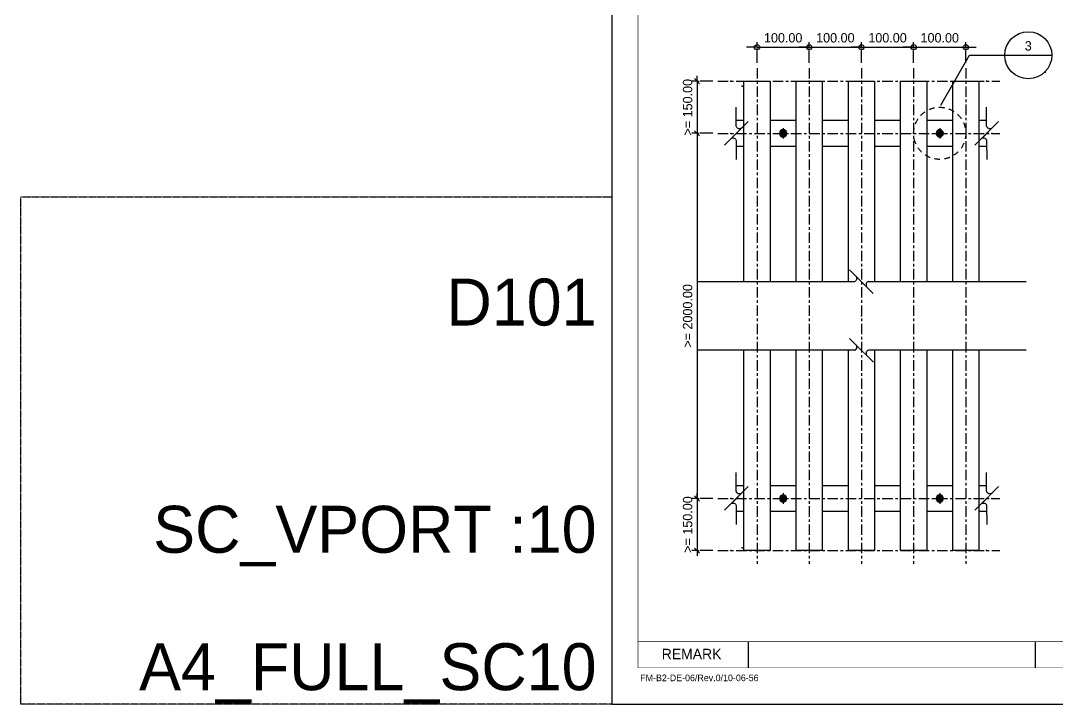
# Model space of a CAD drawing. Header units: millimetres. Extents: x -244126 to 368105, y -173968 to 259060.
# Drawn here: x 1182 to 3168, y 30929 to 32239 of the extents above; entities that cross this region are included whole.
import ezdxf
from ezdxf.enums import TextEntityAlignment as Align

# ---------------------------------------------------------------- set-up
doc = ezdxf.new("R2010")
doc.units = ezdxf.units.MM
doc.header["$MEASUREMENT"] = 0
for name, pattern in [('005_GG_TA_LINE', [13.75, 5, -1.25, 1.25, -1.25, 5]), ('ACAD_ISO04W100', [30, 24, -3, 0, -3]), ('CENTER', [2, 1.25, -0.25, 0.25, -0.25]), ('HIDDEN', [9.525, 6.35, -3.175]), ('TA_G_001.00_GG_TA_L_INE', [2.95, 1.1, -0.25, 0.25, -0.25, 1.1]), ('TA_GL_020.00000', [55, 20, -5, 5, -5, 20]), ('TA_HL_003.00000', [19.5, 10.65, -8.85]), ('TA_HL_005.00000', [32.5, 17.75, -14.75])]:
    doc.linetypes.add(name, pattern=pattern)
for name, color, linetype in [('000 - GRID', 8, 'CENTER'), ('000 - H A T C H', 8, 'Continuous'), ('000 - L I N E 0.1', 1, 'Continuous'), ('000 - SYMBOL CON', 1, 'Continuous'), ('000 - T E X T', 4, 'Continuous'), ('000 - TITLEBLOCK', 4, 'Continuous'), ('000 - WIPEOUT', 250, 'Continuous'), ('001 - ASCESSORIES', 1, 'Continuous'), ('002 - STRUCTURAL STEEL', 4, 'Continuous')]:
    doc.layers.add(name, color=color, linetype=linetype)
doc.styles.add('BROWALLIA', font='BrowalliaUPC.ttf')
doc.styles.add('century gothic111111', font='CordiaUPC.ttf')
doc.styles.add('Cetury Gothic', font='GOTHIC.TTF')
doc.styles.add('CORDIA', font='cordia.shx')
doc.styles.add('TA', font='Cordia New.ttf', dxfattribs={"height": 4.5})
doc.dimstyles.new('DIM C-C', dxfattribs={"dimtxt": 0.18, "dimasz": 0.1, "dimexe": 0.1, "dimexo": 0.1, "dimgap": 0.09, "dimtad": 1, "dimtoh": 1, "dimzin": 0, "dimdsep": 46, "dimtxsty": 'CORDIA', "dimblk": 'ORIGIN', "dimcen": 0.1, "dimdle": 0.1, "dimclrd": 40, "dimclre": 140, "dimclrt": 3, "dimadec": 0, "dimazin": 0, "dimtfac": 1, "dimtix": 1, "dimtmove": 2, "dimatfit": 3, "dimfxl": 1, "dimtolj": 1, "dimtzin": 0, "dimarcsym": 0})
doc.dimstyles.new('DIM E-E', dxfattribs={"dimscale": 2, "dimtxt": 0.18, "dimasz": 0.1, "dimexe": 0.1, "dimexo": 0.1, "dimgap": 0.09, "dimtad": 1, "dimtoh": 1, "dimzin": 0, "dimdsep": 46, "dimtxsty": 'CORDIA', "dimblk": 'OBLIQUE', "dimcen": 0.1, "dimdle": 0.1, "dimclrd": 40, "dimclre": 140, "dimclrt": 3, "dimadec": 0, "dimazin": 0, "dimtfac": 1, "dimtix": 1, "dimtmove": 2, "dimatfit": 3, "dimfxl": 1, "dimtolj": 1, "dimtzin": 0, "dimarcsym": 0})

# ---------------------------------------------------------------- blocks, each defined once
blk = doc.blocks.new('*U818')
at = {"color": 0}
blk.add_wipeout([(-450, 50), (450, 50), (450, 0), (-450, 0)], dxfattribs=at).dxf.layer = '000 - WIPEOUT'
at = {"layer": '002 - STRUCTURAL STEEL', "color": 0, "linetype": 'ByBlock'}
blk.add_lwpolyline([(-450, 50), (450, 50), (450, 0), (-450, 0)], close=True, dxfattribs=at)
blk = doc.blocks.new('*U819')
at = {"color": 0}
blk.add_wipeout([(0, -25), (500, -25), (500, 25), (0, 25)], dxfattribs=at).dxf.layer = '000 - WIPEOUT'
at = {"layer": '001 - ASCESSORIES', "color": 0}
blk.add_lwpolyline([(0, -25), (500, -25), (500, 25), (0, 25)], close=True, dxfattribs=at)
blk = doc.blocks.new('*U820')
at = {"color": 0}
blk.add_wipeout([(0, -25), (500, -25), (500, 25), (0, 25)], dxfattribs=at).dxf.layer = '000 - WIPEOUT'
at = {"layer": '001 - ASCESSORIES', "color": 0}
blk.add_lwpolyline([(0, -25), (500, -25), (500, 25), (0, 25)], close=True, dxfattribs=at)
blk = doc.blocks.new('*U822')
at = {"color": 3}
blk.add_point((0, -900), dxfattribs=at)
at = {"layer": '000 - GRID', "color": 0, "linetype": 'ByBlock'}
blk.add_line((0, 25), (0, -925), dxfattribs=at)
at = {"layer": '000 - GRID', "color": 0}
blk.add_point((0, 0), dxfattribs=at)
at = {"style": 'TA', "flags": 1}
blk.add_attdef('LOCATION', (6, 6), '', height=4.5, dxfattribs=at)
blk = doc.blocks.new('A$Cfd196da9')
at = {"color": 0, "linetype": 'ByBlock', "const_width": 0.1}
blk.add_lwpolyline([(-143.5, -98), (96.5, -98), (96.5, 99), (-143.5, 99)], close=True, dxfattribs=at)
blk = doc.blocks.new('*U1673')
at = {"linetype": '005_GG_TA_LINE'}
for p in [(250, 1185), (250, 300)]:
    blk.add_point(p, dxfattribs=at)
at = {"layer": '000 - L I N E 0.1', "color": 21, "linetype": 'Continuous'}
blk.add_lwpolyline([(0, 71.2), (0, 0), (71.2, 0)], dxfattribs=at)
at = {"layer": '000 - T E X T', "color": 3}
for p, q in [((261.5, 120), (261.5, 70)), ((811.9, 70), (811.9, 120))]:
    blk.add_line(p, q, dxfattribs=at)
at = {"layer": '000 - T E X T', "color": 3, "const_width": 1}
blk.add_lwpolyline([(50, 120), (2450, 120)], dxfattribs=at)
at = {"layer": '000 - TITLEBLOCK', "color": 250}
blk.add_lwpolyline([(0, 0), (2970, 0), (2970, 2100), (0, 2100)], close=True, dxfattribs=at)
at = {"layer": '000 - T E X T', "color": 3, "xscale": 10, "yscale": 10, "zscale": 10}
blk.add_blockref('A$Cfd196da9', (1485, 1050), dxfattribs=at)
at = {"color": 4, "insert": (95.6, 106.4), "char_height": 20, "width": 1141.235, "attachment_point": 1, "style": 'BROWALLIA'}
blk.add_mtext('{\\fCentury Gothic|b0|i0|c0|p34;REMARK}', dxfattribs=at)
at = {"color": 4, "style": 'TA'}
blk.add_attdef('PAPER_SIZE', text='', height=12.5, dxfattribs=at).set_placement((2843, 49.9), align=Align.MIDDLE_RIGHT)
blk.add_attdef('SCALE_SIZE', text='', height=12.5, dxfattribs=at).set_placement((2867.6, 50.1), align=Align.MIDDLE_LEFT)
at = {"layer": '000 - H A T C H', "color": 4, "insert": (54.4, 57), "char_height": 12.714, "attachment_point": 1, "style": 'century gothic111111'}
blk.add_mtext('FM-B2-DE-06/Rev.0/10-06-56', dxfattribs=at)
at = {"layer": '000 - T E X T', "color": 250, "style": 'TA'}
for tag, height, p in [('SUPERLINK', 10, (86.3, 2078.8)), ('NAMEFILE', 10, (86.3, 2058.8)), ('SC', 200, (16.8, 1876.1))]:
    blk.add_attdef(tag, text='', height=height, dxfattribs=at).set_placement(p, align=Align.MIDDLE_LEFT)
at = {"layer": '000 - T E X T', "color": 4, "style": 'TA'}
for tag, height, p in [('NAME_JOB_1', 10, (2618.3, 1691.3)), ('NAME_JOB_2', 10, (2618.3, 1669.4)), ('NAME_PROJECT_1', 15, (2469, 1594.8)), ('NAME_PROJECT_2', 15, (2469, 1557.8)), ('NAME_PROJECT_3', 15, (2469, 1520.8)), ('CODE_VALUE_1', 9.5, (2605.7, 1445.6)), ('CODE_VALUE_2', 9.5, (2605.7, 1415.6)), ('PART_NAME_VALUE_1', 9.5, (2605.7, 1379.4)), ('PART_NAME_VALUE_2', 9.5, (2605.7, 1349.4)), ('PART_NAME_VALUE_3', 9.5, (2605.7, 1319.4)), ('MATTERIAL_VALUE_1', 18, (2609.8, 1284.5)), ('SPEC_VALUE', 18, (2609.8, 1243.4)), ('THICKNESS_VALUE', 18, (2609.8, 1202.6)), ('COATING_VALUE_1', 18, (2609.8, 1162.5)), ('COATING_VALUE_2', 18, (2609.8, 1122.4)), ('NAME_TITLE_1', 12, (2472.5, 388.1)), ('NAME_TITLE_2', 12, (2472.5, 354.8)), ('NAME_TITLE_3', 12, (2472.5, 321.5)), ('DRAWING_NO1', 12, (2473.1, 164.6)), ('DRAWING_NO2', 12, (2473.1, 124.6))]:
    blk.add_attdef(tag, text='', height=height, dxfattribs=at).set_placement(p, align=Align.MIDDLE_LEFT)
for tag, p in [('NAME_DAFT', (2767.1, 681.1)), ('NAME_CHECKED', (2767.1, 613)), ('NAME_DESIGNER', (2767.1, 546.1)), ('NAME_DESIGN_MGR', (2767.1, 475.6))]:
    blk.add_attdef(tag, text='', height=18, dxfattribs=at).set_placement(p, align=Align.MIDDLE_CENTER)
for tag, p, height in [('REV', (2767.6, 251.2), 18.8), ('NAME_REMARK', (276.4, 86.5), 20)]:
    blk.add_attdef(tag, p, '', height=height, dxfattribs=at)
at = {"layer": '000 - T E X T', "color": 4, "style": 'Cetury Gothic'}
for tag, p in [('SHEET_NO.', (2807.9, 170)), ('TOTAL_SHEET_NO.', (2804.8, 88.2))]:
    blk.add_attdef(tag, text='', height=18, dxfattribs=at).set_placement(p, align=Align.CENTER)
blk = doc.blocks.new('*U832')
at = {"color": 3}
blk.add_wipeout([(1.38, 1.01), (1.18, 0.93), (1.03, 0.8), (0.92, 0.62), (0.87, 0.42), (0.89, 0.22), (0.97, 0.03), (-0.97, 1.97), (-0.89, 1.79), (-0.87, 1.58), (-0.91, 1.38), (-1.02, 1.21), (-1.18, 1.08), (-1.37, 1.01), (-5, 1), (-5, -2.33), (5, -2.33), (5, 1.01)], dxfattribs=at).dxf.layer = '000 - WIPEOUT'
at = {"color": 250}
blk.add_lwpolyline([(5, 1.01), (5, 1.01)], dxfattribs=at)
at = {"color": 3}
blk.add_point((0, 0), dxfattribs=at)
at = {"layer": '000 - SYMBOL CON', "color": 0, "extrusion": (0, 0, -1)}
blk.add_line((2.27, -1.26), (-2.27, 3.27), dxfattribs=at)
at = {"layer": '000 - SYMBOL CON', "color": 0}
for p, q in [((-1.37, 1.01), (-5, 1)), ((1.38, 1.01), (5, 1.01))]:
    blk.add_line(p, q, dxfattribs=at)
at = {"layer": '000 - SYMBOL CON', "color": 0, "extrusion": (0, 0, -1)}
for centre, radius, start, end in [((1.5, 1.63), 0.634, 146.7272, 258.2728), ((-1.51, 0.38), 0.638, 326.68, 78.0794)]:
    blk.add_arc(centre, radius, start, end, dxfattribs=at)
blk = doc.blocks.new('_Origin')
at = {"color": 0, "linetype": 'ByBlock', "lineweight": -2}
blk.add_line((0, 0), (-1, 0), dxfattribs=at)
blk.add_circle((0, 0), 0.5, dxfattribs=at)
blk = doc.blocks.new('*D2198')
at = {"color": 140, "linetype": 'ACAD_ISO04W100', "lineweight": -2, "transparency": 16777216}
for p, q in [((2593, 32158.1), (2593, 32198.1)), ((2693, 32158.1), (2693, 32198.1))]:
    blk.add_line(p, q, dxfattribs=at)
at = {"color": 40, "lineweight": -2, "transparency": 16777216}
for p, q in [((2583, 32188.1), (2573, 32188.1)), ((2593, 32188.1), (2693, 32188.1)), ((2703, 32188.1), (2713, 32188.1))]:
    blk.add_line(p, q, dxfattribs=at)
at = {"layer": 'Defpoints', "color": 0, "transparency": 16777216}
for p in [(2693, 32188.1), (2593, 32148.1), (2693, 32148.1)]:
    blk.add_point(p, dxfattribs=at)
at = {"color": 40, "lineweight": -2, "transparency": 16777216, "xscale": 10, "yscale": 10, "zscale": 10}
blk.add_blockref('_Origin', (2593, 32188.1), dxfattribs=at)
at = {"color": 40, "lineweight": -2, "transparency": 16777216, "xscale": 10, "yscale": 10, "zscale": 10, "rotation": 180}
blk.add_blockref('_Origin', (2693, 32188.1), dxfattribs=at)
at = {"color": 3, "transparency": 16777216, "insert": (2643, 32206.1), "char_height": 18, "attachment_point": 5, "style": 'CORDIA'}
blk.add_mtext('\\A1;100.00', dxfattribs=at)
blk = doc.blocks.new('*D2199')
at = {"color": 140, "linetype": 'ACAD_ISO04W100', "lineweight": -2, "transparency": 16777216}
for p, q in [((2693, 32158.1), (2693, 32198.1)), ((2793, 32158.1), (2793, 32198.1))]:
    blk.add_line(p, q, dxfattribs=at)
at = {"color": 40, "lineweight": -2, "transparency": 16777216}
for p, q in [((2683, 32188.1), (2673, 32188.1)), ((2693, 32188.1), (2793, 32188.1)), ((2803, 32188.1), (2813, 32188.1))]:
    blk.add_line(p, q, dxfattribs=at)
at = {"layer": 'Defpoints', "color": 0, "transparency": 16777216}
for p in [(2793, 32188.1), (2693, 32148.1), (2793, 32148.1)]:
    blk.add_point(p, dxfattribs=at)
at = {"color": 40, "lineweight": -2, "transparency": 16777216, "xscale": 10, "yscale": 10, "zscale": 10}
blk.add_blockref('_Origin', (2693, 32188.1), dxfattribs=at)
at = {"color": 40, "lineweight": -2, "transparency": 16777216, "xscale": 10, "yscale": 10, "zscale": 10, "rotation": 180}
blk.add_blockref('_Origin', (2793, 32188.1), dxfattribs=at)
at = {"color": 3, "transparency": 16777216, "insert": (2743, 32206.1), "char_height": 18, "attachment_point": 5, "style": 'CORDIA'}
blk.add_mtext('\\A1;100.00', dxfattribs=at)
blk = doc.blocks.new('*D2200')
at = {"color": 140, "linetype": 'ACAD_ISO04W100', "lineweight": -2, "transparency": 16777216}
for p, q in [((2793, 32158.1), (2793, 32198.1)), ((2893, 32158.1), (2893, 32198.1))]:
    blk.add_line(p, q, dxfattribs=at)
at = {"color": 40, "lineweight": -2, "transparency": 16777216}
for p, q in [((2783, 32188.1), (2773, 32188.1)), ((2793, 32188.1), (2893, 32188.1)), ((2903, 32188.1), (2913, 32188.1))]:
    blk.add_line(p, q, dxfattribs=at)
at = {"layer": 'Defpoints', "color": 0, "transparency": 16777216}
for p in [(2893, 32188.1), (2793, 32148.1), (2893, 32148.1)]:
    blk.add_point(p, dxfattribs=at)
at = {"color": 40, "lineweight": -2, "transparency": 16777216, "xscale": 10, "yscale": 10, "zscale": 10}
blk.add_blockref('_Origin', (2793, 32188.1), dxfattribs=at)
at = {"color": 40, "lineweight": -2, "transparency": 16777216, "xscale": 10, "yscale": 10, "zscale": 10, "rotation": 180}
blk.add_blockref('_Origin', (2893, 32188.1), dxfattribs=at)
at = {"color": 3, "transparency": 16777216, "insert": (2843, 32206.1), "char_height": 18, "attachment_point": 5, "style": 'CORDIA'}
blk.add_mtext('\\A1;100.00', dxfattribs=at)
blk = doc.blocks.new('*D2201')
at = {"color": 140, "linetype": 'ACAD_ISO04W100', "lineweight": -2, "transparency": 16777216}
for p, q in [((2893, 32158.1), (2893, 32198.1)), ((2993, 32158.1), (2993, 32198.1))]:
    blk.add_line(p, q, dxfattribs=at)
at = {"color": 40, "lineweight": -2, "transparency": 16777216}
for p, q in [((2883, 32188.1), (2873, 32188.1)), ((2893, 32188.1), (2993, 32188.1)), ((3003, 32188.1), (3013, 32188.1))]:
    blk.add_line(p, q, dxfattribs=at)
at = {"layer": 'Defpoints', "color": 0, "transparency": 16777216}
for p in [(2993, 32188.1), (2893, 32148.1), (2993, 32148.1)]:
    blk.add_point(p, dxfattribs=at)
at = {"color": 40, "lineweight": -2, "transparency": 16777216, "xscale": 10, "yscale": 10, "zscale": 10}
blk.add_blockref('_Origin', (2893, 32188.1), dxfattribs=at)
at = {"color": 40, "lineweight": -2, "transparency": 16777216, "xscale": 10, "yscale": 10, "zscale": 10, "rotation": 180}
blk.add_blockref('_Origin', (2993, 32188.1), dxfattribs=at)
at = {"color": 3, "transparency": 16777216, "insert": (2943, 32206.1), "char_height": 18, "attachment_point": 5, "style": 'CORDIA'}
blk.add_mtext('\\A1;100.00', dxfattribs=at)
blk = doc.blocks.new('A$C61A14B6B')
at = {"color": 0}
blk.add_line((2.52, -5.46), (-2.52, -10.5), dxfattribs=at)
for centre, radius, start, end in [((0.69, -6.31), 0.709, 191.9206, 303.32), ((-0.69, -9.65), 0.704, 11.7272, 123.2728)]:
    blk.add_arc(centre, radius, start, end, dxfattribs=at)
blk = doc.blocks.new('*U833')
blk.add_wipeout([(0.98, -7.56), (-0.96, -5.62), (-0.87, -5.85), (-0.87, -6.1), (-0.97, -6.32), (-1.14, -6.5), (-1.37, -6.59), (-31.54, -6.59), (-31.52, 6.59), (-1.37, 6.59), (-1.14, 6.68), (-0.97, 6.85), (-0.87, 7.08), (-0.87, 7.33), (-0.96, 7.56), (0.98, 5.62), (0.89, 5.85), (0.89, 6.1), (0.99, 6.32), (1.16, 6.5), (1.39, 6.59), (31.54, 6.59), (31.54, -6.59), (1.39, -6.59), (1.16, -6.68), (0.99, -6.85), (0.89, -7.08), (0.89, -7.33)]).dxf.layer = '000 - WIPEOUT'
at = {"color": 0}
for p, q in [((-31.52, 6.59), (-1.36, 6.59)), ((1.38, 6.59), (31.54, 6.59)), ((-1.36, -6.59), (-31.52, -6.59)), ((31.54, -6.59), (1.38, -6.59))]:
    blk.add_line(p, q, dxfattribs=at)
blk.add_point((0, 0))
blk.add_point((0, 0))
blk.add_point((0, 0))
at = {"color": 0, "xscale": 0.9, "yscale": 0.9, "zscale": 0.9}
for p, rotation in [((7.19, 6.59), 270), ((-7.17, -6.59), 90)]:
    blk.add_blockref('A$C61A14B6B', p, dxfattribs=dict(at, rotation=rotation))
blk = doc.blocks.new('H-SELF DRILLING SCREW No.12-01 TOP VIEW')
at = {"layer": '000 - H A T C H'}
h = blk.add_hatch(color=250, dxfattribs=at)
h.dxf.hatch_style = 1
edge = h.paths.add_edge_path()
edge.add_arc((0, 0), 0.00701, 0, 360)
at = {"layer": '001 - ASCESSORIES'}
for p, q in [((-0.004, 0), (-0.002, 0.0035)), ((-0.002, -0.0035), (-0.004, 0)), ((-0.002, 0.0035), (0.002, 0.0035)), ((0.002, 0.0035), (0.004, 0)), ((0.004, 0), (0.002, -0.0035)), ((0.002, -0.0035), (-0.002, -0.0035))]:
    blk.add_line(p, q, dxfattribs=at)
blk.add_circle((0, 0), 0.00701, dxfattribs=at)
at = {"layer": '001 - ASCESSORIES', "color": 8}
for radius in [0.00346, 0.00217]:
    blk.add_circle((0, 0), radius, dxfattribs=at)
at = {"layer": 'Defpoints', "color": 250, "linetype": 'HIDDEN'}
for p, q in [((-0.01, 0), (0.01, 0)), ((0, -0.01), (0, 0.01))]:
    blk.add_line(p, q, dxfattribs=at)
blk = doc.blocks.new('*U828')
blk.add_blockref('H-SELF DRILLING SCREW No.12-01 TOP VIEW', (0, 0))
blk = doc.blocks.new('*U850')
at = {"color": 3}
blk.add_point((0, -489.9), dxfattribs=at)
at = {"layer": '000 - GRID', "color": 0, "linetype": 'ByBlock'}
blk.add_line((0, 25), (0, -514.9), dxfattribs=at)
at = {"layer": '000 - GRID', "color": 0}
blk.add_point((0, 0), dxfattribs=at)
at = {"style": 'TA', "flags": 1}
blk.add_attdef('LOCATION', (6, 6), '', height=4.5, dxfattribs=at)
blk = doc.blocks.new('_Oblique')
at = {"color": 0, "linetype": 'ByBlock', "lineweight": -2}
blk.add_line((-0.5, -0.5), (0.5, 0.5), dxfattribs=at)
blk = doc.blocks.new('*D2194')
at = {"color": 40, "lineweight": -2, "transparency": 16777216}
for p, q in [((2478, 32123.1), (2478, 32133.1)), ((2478, 32123.1), (2478, 32023.1)), ((2478, 32023.1), (2478, 32013.1))]:
    blk.add_line(p, q, dxfattribs=at)
at = {"color": 140, "linetype": 'ACAD_ISO04W100', "lineweight": -2, "transparency": 16777216}
for p, q in [((2508, 32123.1), (2468, 32123.1)), ((2508, 32023.1), (2468, 32023.1))]:
    blk.add_line(p, q, dxfattribs=at)
at = {"layer": 'Defpoints', "color": 0, "transparency": 16777216}
for p in [(2518, 32123.1), (2478, 32023.1), (2518, 32023.1)]:
    blk.add_point(p, dxfattribs=at)
at = {"color": 40, "lineweight": -2, "transparency": 16777216, "xscale": 10, "yscale": 10, "zscale": 10}
for p, rotation in [((2478, 32123.1), 270), ((2478, 32023.1), 90)]:
    blk.add_blockref('_Oblique', p, dxfattribs=dict(at, rotation=rotation))
at = {"color": 3, "transparency": 16777216, "insert": (2460, 32073.1), "char_height": 18, "attachment_point": 5, "rotation": 90, "style": 'CORDIA'}
blk.add_mtext('\\A1;>= 150.00', dxfattribs=at)
blk = doc.blocks.new('*D2195')
at = {"color": 40, "lineweight": -2, "transparency": 16777216}
blk.add_line((2478, 32033.1), (2478, 31313.1), dxfattribs=at)
at = {"color": 140, "linetype": 'ACAD_ISO04W100', "lineweight": -2, "transparency": 16777216}
for p, q in [((2508, 32023.1), (2468, 32023.1)), ((2508, 31323.1), (2468, 31323.1))]:
    blk.add_line(p, q, dxfattribs=at)
at = {"layer": 'Defpoints', "color": 0, "transparency": 16777216}
for p in [(2518, 32023.1), (2478, 31323.1), (2518, 31323.1)]:
    blk.add_point(p, dxfattribs=at)
at = {"color": 40, "lineweight": -2, "transparency": 16777216, "xscale": 10, "yscale": 10, "zscale": 10}
for p, rotation in [((2478, 32023.1), 90), ((2478, 31323.1), 270)]:
    blk.add_blockref('_Oblique', p, dxfattribs=dict(at, rotation=rotation))
at = {"color": 3, "transparency": 16777216, "insert": (2460, 31673.1), "char_height": 18, "attachment_point": 5, "rotation": 90, "style": 'CORDIA'}
blk.add_mtext('\\A1;>= 2000.00', dxfattribs=at)
blk = doc.blocks.new('*D2191')
at = {"color": 140, "linetype": 'ACAD_ISO04W100', "lineweight": -2, "transparency": 16777216}
for p, q in [((2508, 31323.1), (2468, 31323.1)), ((2508, 31223.1), (2468, 31223.1))]:
    blk.add_line(p, q, dxfattribs=at)
at = {"color": 40, "lineweight": -2, "transparency": 16777216}
for p, q in [((2478, 31323.1), (2478, 31333.1)), ((2478, 31323.1), (2478, 31223.1)), ((2478, 31223.1), (2478, 31213.1))]:
    blk.add_line(p, q, dxfattribs=at)
at = {"layer": 'Defpoints', "color": 0, "transparency": 16777216}
for p in [(2518, 31323.1), (2478, 31223.1), (2518, 31223.1)]:
    blk.add_point(p, dxfattribs=at)
at = {"color": 40, "lineweight": -2, "transparency": 16777216, "xscale": 10, "yscale": 10, "zscale": 10}
for p, rotation in [((2478, 31323.1), 270), ((2478, 31223.1), 90)]:
    blk.add_blockref('_Oblique', p, dxfattribs=dict(at, rotation=rotation))
at = {"color": 3, "transparency": 16777216, "insert": (2460, 31273.1), "char_height": 18, "attachment_point": 5, "rotation": 90, "style": 'CORDIA'}
blk.add_mtext('\\A1;>= 150.00', dxfattribs=at)
blk = doc.blocks.new('*U852')
at = {"color": 0, "lineweight": -3}
blk.add_lwpolyline([(0, 0), (2970, 0), (2970, 2100), (0, 2100)], close=True, dxfattribs=at)
at = {"color": 250, "linetype": 'TA_G_001.00_GG_TA_L_INE'}
blk.add_lwpolyline([(0, 0), (-1132.4, 0), (-1132.4, 973), (0, 973)], close=True, dxfattribs=at)
at = {"color": 150, "linetype": '005_GG_TA_LINE', "style": 'TA'}
for tag, p in [('NAME_VIEWPORT', (-29.2, 699.1)), ('SC_VPORT', (-29.2, 263.5)), ('SEQ_VIEWPORT', (-29.2, 0))]:
    blk.add_attdef(tag, text='', height=90, dxfattribs=at).set_placement(p, align=Align.BOTTOM_RIGHT)
blk = doc.blocks.new('*U4242')
at = {"color": 2}
blk.add_line((-4.51, 0), (4.51, 0), dxfattribs=at)
blk.add_circle((0, 0), 4.51, dxfattribs=at)
at = {"color": 7}
blk.add_point((3.24, -3.24), dxfattribs=at)
at = {"layer": '000 - SYMBOL CON', "color": 2, "linetype": 'ByBlock'}
blk.add_lwpolyline([(-16.78, -9.61), (-11.24, 0), (-4.51, 0)], dxfattribs=at)
at = {"color": 2, "style": 'Cetury Gothic'}
for tag, p in [('DETAIL_NO.', (0, 1.79)), ('DRAWING_NO.', (0, -1.79))]:
    blk.add_attdef(tag, text='', height=1.8, dxfattribs=at).set_placement(p, align=Align.MIDDLE_CENTER)

msp = doc.modelspace()

# ---------------------------------------------------------------- block references
at = {"color": 3}
msp.add_blockref('*U852', (2314.72152, 30928.51054), dxfattribs=at).add_auto_attribs({'NAME_VIEWPORT': 'D101', 'SEQ_VIEWPORT': 'A4_FULL_SC10', 'SC_VPORT': 'SC_VPORT :10'})

# ---------------------------------------------------------------- dimensions: what is measured, and where the dimension line sits
for base, p1, p2, picture, middle in [((2692.95389, 32188.07703), (2592.95389, 32148.07703), (2692.95389, 32148.07703), '*D2198', (2642.95389, 32206.07703)), ((2792.95389, 32188.07703), (2692.95389, 32148.07703), (2792.95389, 32148.07703), '*D2199', (2742.95389, 32206.07703)), ((2892.95389, 32188.07703), (2792.95389, 32148.07703), (2892.95389, 32148.07703), '*D2200', (2842.95389, 32206.07703)), ((2992.95389, 32188.07703), (2892.95389, 32148.07703), (2992.95389, 32148.07703), '*D2201', (2942.95389, 32206.07703))]:
    dim = msp.add_linear_dim(base=base, p1=p1, p2=p2, dimstyle='DIM C-C', override={"dimscale": 100}, dxfattribs=at)
    dim.commit()
    dim.dimension.update_dxf_attribs({"geometry": picture, "text_midpoint": middle})

# ---------------------------------------------------------------- next in the draw order: block references
at = {"layer": '001 - ASCESSORIES', "color": 1, "xscale": -1, "rotation": 180}
for name, p in [('*U819', (2542.95389, 32023.07703)), ('*U820', (2542.95389, 31323.07703))]:
    msp.add_blockref(name, p, dxfattribs=at)

# ---------------------------------------------------------------- next in the draw order: block references
at = {"color": 3, "rotation": 90}
for p in [(2617.95389, 31673.07703), (2717.95389, 31673.07703), (2817.95389, 31673.07703), (2917.95389, 31673.07703), (3017.95389, 31673.07703)]:
    msp.add_blockref('*U818', p, dxfattribs=at)
at = {"layer": '001 - ASCESSORIES', "xscale": -1000, "yscale": 1000, "zscale": 1000, "rotation": 180}
for p in [(2642.95389, 32023.07703), (2942.95389, 32023.07703), (2642.95389, 31323.07703), (2942.95389, 31323.07703)]:
    msp.add_blockref('*U828', p, dxfattribs=at)

# ---------------------------------------------------------------- next in the draw order: linework, layer by layer
at = {"layer": '000 - SYMBOL CON', "color": 2, "linetype": 'TA_HL_003.00000'}
msp.add_circle((2942.95389, 32023.07703), 49.97994, dxfattribs=at)

# ---------------------------------------------------------------- next in the draw order: block references
at = {"color": 2, "linetype": 'TA_HL_003.00000'}
msp.add_blockref('*U1673', (2314.72152, 30928.51054), dxfattribs=at)
at = {"layer": '000 - GRID', "linetype": 'TA_GL_020.00000', "rotation": 90}
for p in [(2542.95389, 32123.07703), (2542.95389, 31223.07703)]:
    msp.add_blockref('*U850', p, dxfattribs=at)

# ---------------------------------------------------------------- next in the draw order: block references
at = {"color": 2, "xscale": 10, "yscale": 10, "zscale": 10}
for p, rotation in [((2542.95389, 32023.07703), 270), ((3042.95389, 32023.07703), 90), ((2542.95389, 31323.07703), 270), ((3042.95389, 31323.07703), 90)]:
    msp.add_blockref('*U832', p, dxfattribs=dict(at, rotation=rotation))
msp.add_blockref('*U833', (2792.95389, 31673.07703), dxfattribs=at)

# ---------------------------------------------------------------- next in the draw order: block references
at = {"linetype": 'TA_HL_005.00000'}
ref = msp.add_blockref('*U4242', (3112.61128, 32172.86608), dxfattribs=dict(at, xscale=10, yscale=10, zscale=10))
ref.add_attrib('DETAIL_NO.', '3', dxfattribs={"color": 2, "height": 18, "style": 'Cetury Gothic'}).set_placement((3112.61128, 32190.78526), align=Align.MIDDLE_CENTER)
at = {"layer": '000 - GRID', "linetype": 'TA_GL_020.00000'}
for p in [(2592.95389, 32123.07703), (2692.95389, 32123.07703), (2792.95389, 32123.07703), (2892.95389, 32123.07703), (2992.95389, 32123.07703)]:
    msp.add_blockref('*U822', p, dxfattribs=at)
at = {"layer": '000 - GRID', "linetype": 'TA_GL_020.00000', "rotation": 90}
for p in [(2542.95389, 32023.07703), (2542.95389, 31323.07703)]:
    msp.add_blockref('*U850', p, dxfattribs=at)

# ---------------------------------------------------------------- next in the draw order: dimensions: what is measured, and where the dimension line sits
at = {"color": 3}
for base, p1, p2, text, picture, middle in [((2477.95389, 32023.07703), (2517.95389, 32123.07703), (2517.95389, 32023.07703), '>= 150.00', '*D2194', (2459.95389, 32073.07703)), ((2477.95389, 31323.07703), (2517.95389, 32023.07703), (2517.95389, 31323.07703), '>= 2000.00', '*D2195', (2459.95389, 31673.07703)), ((2477.95389, 31223.07703), (2517.95389, 31323.07703), (2517.95389, 31223.07703), '>= 150.00', '*D2191', (2459.95389, 31273.07703))]:
    dim = msp.add_linear_dim(base=base, p1=p1, p2=p2, angle=90, text=text, dimstyle='DIM E-E', override={"dimscale": 100}, dxfattribs=at)
    dim.commit()
    dim.dimension.update_dxf_attribs({"geometry": picture, "text_midpoint": middle})

doc.saveas('drawing.dxf')
